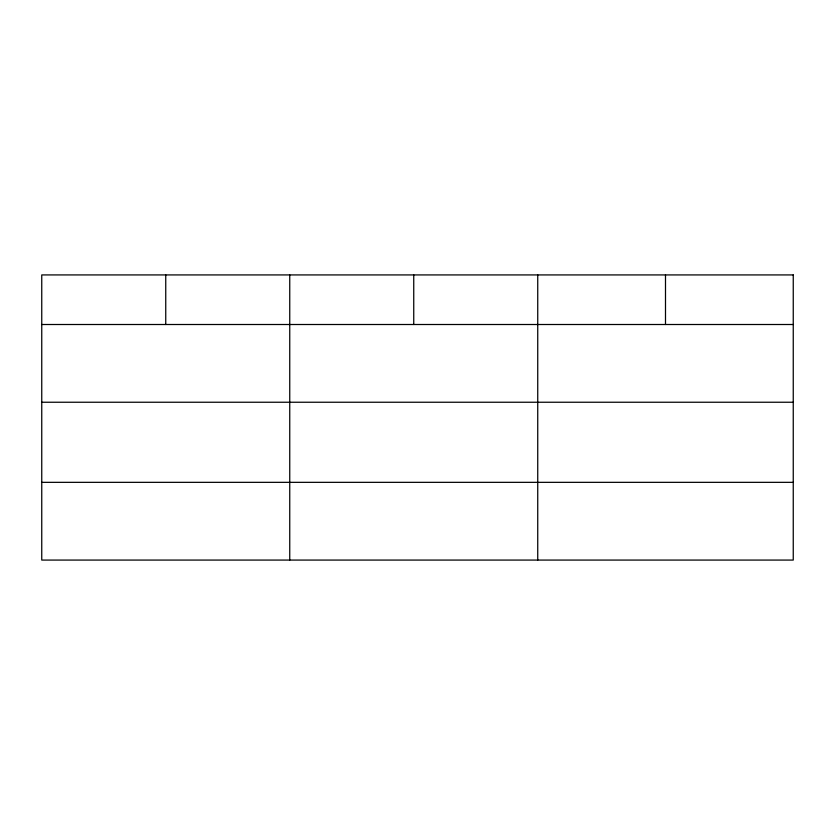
<?xml version="1.0" encoding="UTF-8"?>
<svg xmlns="http://www.w3.org/2000/svg" width="835" height="835" viewBox="0 0 835 835"><rect width="100%" height="100%" fill="white"/><g stroke="black" fill="none" stroke-linecap="round" stroke-linejoin="round"><path stroke-width="1.25" d="M41.75 324.502L793.25 324.502M41.75 402.24L793.25 402.24M41.75 482.338L793.25 482.338M665.495 274.924L665.495 324.502M537.74 274.924L537.74 560.076M413.742 274.924L413.742 324.502M289.745 274.924L289.745 560.076M165.748 274.924L165.748 324.502M793.25 274.924L41.75 274.924L41.75 560.076L793.25 560.076L793.25 274.924"/></g></svg>
